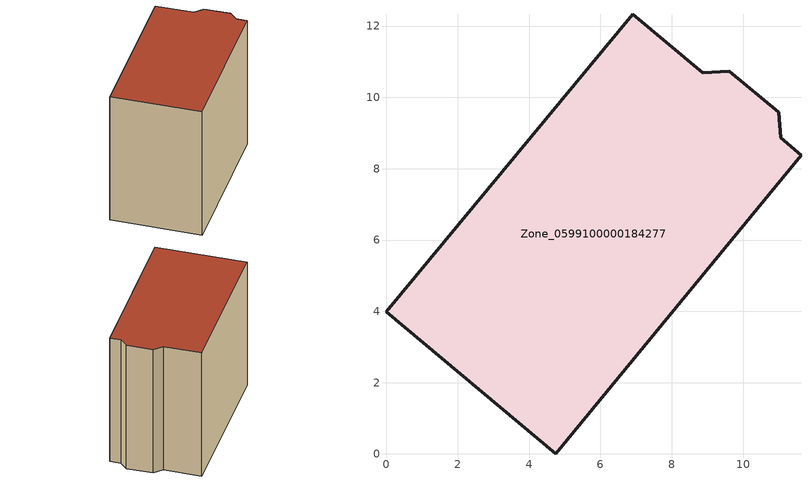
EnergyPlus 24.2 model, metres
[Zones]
Zone_0599100000184277
 floor ground (C_G): 0,3.99 6.9,12.34 8.87,10.69 9.61,10.73 10.99,9.59 11.05,8.87 11.62,8.38 4.75,0 z0
 wall outside (C_F): 4.75,0 11.62,8.38 11.05,8.87 10.99,9.59 9.61,10.73 8.87,10.69 6.9,12.34 0,3.99 4.75,0 z0:9.55
 roof outside (C_R): 6.9,12.34 0,3.99 4.75,0 11.62,8.38 11.05,8.87 10.99,9.59 9.61,10.73 8.87,10.69 z9.55
[BUILDING]
Pand.0599100000184277: North Axis=0; Terrain=City; Loads Convergence Tolerance Value=0.04; Temperature Convergence Tolerance Value=0.4; Solar Distribution=FullExterior; Maximum Number of Warmup Days=25; Minimum Number of Warmup Days=1
[Site:Location]
Rotterdam.The.Hague.AP_ZH_NLD Design_Conditions: Latitude=51.96; Longitude=4.45; Time Zone=1; Elevation=-4.5
[SITE:GROUNDTEMPERATURE:BUILDINGSURFACE]
18, 18, 18, 18, 18, 18, 18, 18, 18, 18, 18, 18
[MATERIAL] Thermal Absorptance=0.9; Solar Absorptance=0.7; Visible Absorptance=0.7
Name | Roughness | Thickness | Conductivity | Density | Specific Heat
G.TC.1946 | MediumSmooth | 0.15 | 1 | 540 | 1210
F.TC.1946 | Rough | 0.3 | 0.857143 | 1920 | 840
R.TC.1946 | MediumRough | 0.2 | 0.909091 | 1500 | 1000
[CONSTRUCTION]
C_G: G.TC.1946
C_F: F.TC.1946
C_R: R.TC.1946
[ZONE]
Zone_0599100000184277: Type=1; Multiplier=1; Ceiling Height=Autocalculate; Volume=Autocalculate; Floor Area=autocalculate; Part of Total Floor Area=Yes
[ZONEINFILTRATION:DESIGNFLOWRATE]
Infil_Zone_0599100000184277: Zone or ZoneList or Space or SpaceList=Zone_0599100000184277; Schedule=AlwaysOn; Design Flow Rate Calculation Method=Flow/Area; Flow Rate per Floor Area=0.003; Constant Term Coefficient=1; Temperature Term Coefficient=0; Velocity Term Coefficient=0; Velocity Squared Term Coefficient=0
[HVACTEMPLATE:ZONE:IDEALLOADSAIRSYSTEM]
Zone_0599100000184277: Maximum Heating Supply Air Temperature=50; Minimum Cooling Supply Air Temperature=13; Maximum Heating Supply Air Humidity Ratio=0.0156; Minimum Cooling Supply Air Humidity Ratio=0.0077; Heating Limit=NoLimit; Cooling Limit=NoLimit; Dehumidification Control Type=ConstantSensibleHeatRatio; Cooling Sensible Heat Ratio=0.7; Dehumidification Setpoint=60; Humidification Control Type=None; Humidification Setpoint=30; Outdoor Air Method=None; Outdoor Air Flow Rate per Person=0.00944; Outdoor Air Flow Rate per Zone Floor Area=0; Outdoor Air Flow Rate per Zone=0; Demand Controlled Ventilation Type=None; Outdoor Air Economizer Type=NoEconomizer; Heat Recovery Type=None; Sensible Heat Recovery Effectiveness=0.7; Latent Heat Recovery Effectiveness=0.65
[ZONECONTROL:THERMOSTAT]
ThermostatControl_Zone_0599100000184277: Zone or ZoneList=Zone_0599100000184277; Control Type Schedule=DualSetpointControlType; Control 1=Thermostat_Zone_0599100000184277; Temperature Difference Between Cutout And Setpoint=0
[THERMOSTATSETPOINT:DUALSETPOINT]
Thermostat_Zone_0599100000184277: Heating Setpoint Temperature Schedule=HeatingSetpoint_Zone_0599100000184277; Cooling Setpoint Temperature Schedule=CoolingSetpoint_Zone_0599100000184277
[SCHEDULE:COMPACT]
HeatingSetpoint_Zone_0599100000184277: Through: 12/31, For: AllDays, Until: 24:00, 21
CoolingSetpoint_Zone_0599100000184277: Through: 12/31, For: AllDays, Until: 24:00, 24
DualSetpointControlType: Through: 12/31, For: AllDays, Until: 24:00, 4
AlwaysOn: Through: 12/31, For: AllDays, Until: 24:00, 1
